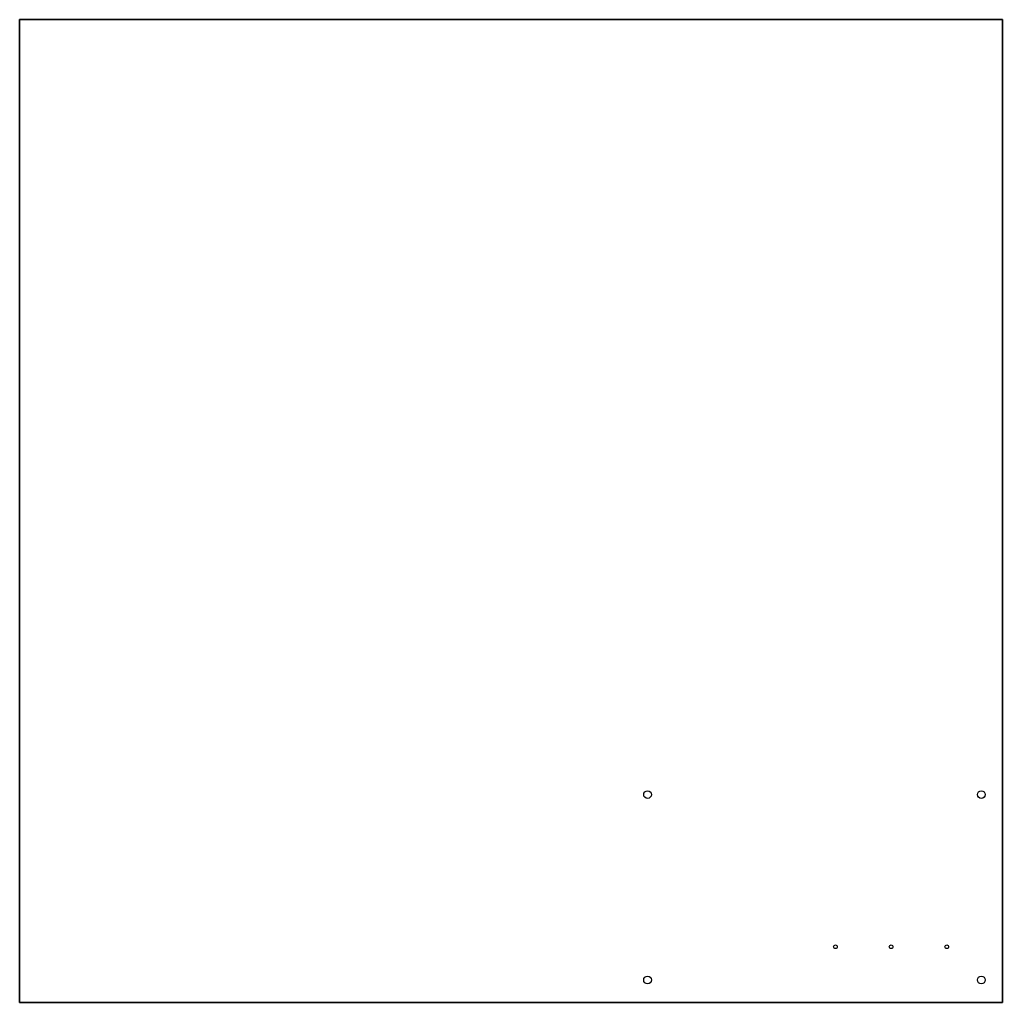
# Model space of a CAD drawing. Header units: millimetres. Extents: x -271 to -6, y -271 to -6.
import ezdxf

# ---------------------------------------------------------------- set-up
doc = ezdxf.new("R2010")
doc.units = ezdxf.units.MM
doc.layers.get('0').update_dxf_attribs({"linetype": 'CONTINUOUS'})

msp = doc.modelspace()

# ---------------------------------------------------------------- linework, layer by layer
for points in [[(-271, -271), (-6, -271), (-6, -6), (-271, -6)], [(-271, -271), (-271, -6), (-6, -6), (-6, -271)]]:
    msp.add_lwpolyline(points, close=True)
for centre, radius in [((-101.68, -214.97), 1.04), ((-101.68, -214.97), 1.04), ((-11.68, -214.97), 1.04), ((-11.68, -214.97), 1.04), ((-51, -256), 0.5), ((-51, -256), 0.5), ((-36, -256), 0.5), ((-36, -256), 0.5), ((-21, -256), 0.5), ((-21, -256), 0.5), ((-101.68, -264.97), 1.04), ((-101.68, -264.97), 1.04), ((-11.68, -264.97), 1.04), ((-11.68, -264.97), 1.04)]:
    msp.add_circle(centre, radius)

doc.saveas('drawing.dxf')
